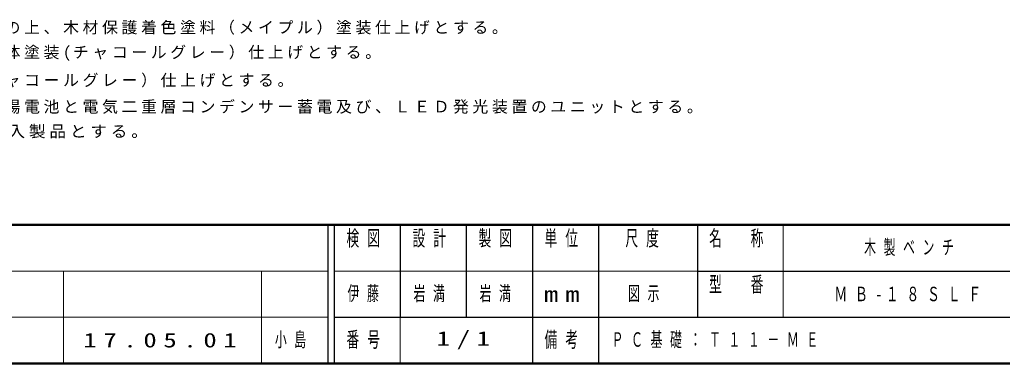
# Model space of a CAD drawing. Units: millimetres on the paper, scale 1:20. Extents: x -365 to 0, y 0 to 257.
# Drawn here: x -285.2 to -136.3, y 0 to 52.1 of the extents above; entities that cross this region are included whole.
import ezdxf

# ---------------------------------------------------------------- set-up
doc = ezdxf.new("R2010")
doc.units = ezdxf.units.MM
doc.layers.add('CLASS1', color=7, linetype='Continuous')
doc.layers.add('図デ_タ_99_', color=7, linetype='Continuous')
doc.layers.add('NAKAMURA図枠', color=7, linetype='Continuous', lineweight=13)
doc.styles.add('ＭＳ ゴシック', font='')
doc.styles.get('ＭＳ ゴシック').set_extended_font_data('MS Gothic')

msp = doc.modelspace()

# ---------------------------------------------------------------- linework, layer by layer
at = {"layer": 'NAKAMURA図枠', "lineweight": 50}
for p, q in [((-365, 21), (0, 21)), ((-365, 0), (0, 0))]:
    msp.add_line(p, q, dxfattribs=at)
at = {"layer": 'NAKAMURA図枠', "color": 211, "lineweight": 25}
for p, q in [((-238.5, 21), (-238.5, 0)), ((-237.5, 21), (-237.5, 0)), ((-227.5, 21), (-227.5, 7)), ((-217.5, 21), (-217.5, 7)), ((-207.5, 21), (-207.5, 0)), ((-197.5, 21), (-197.5, 7)), ((-182.5, 21), (-182.5, 7)), ((-182.5, 14), (-70, 14)), ((-237.5, 7), (0, 7))]:
    msp.add_line(p, q, dxfattribs=at)
at = {"layer": 'NAKAMURA図枠'}
for p, q in [((-169.5, 21), (-169.5, 7)), ((-365, 14), (-238.5, 14)), ((-278.5, 14), (-278.5, 0)), ((-248.5, 14), (-248.5, 0)), ((-237.5, 14), (-182.5, 14)), ((-365, 7), (-238.5, 7)), ((-227.5, 7), (-227.5, 0))]:
    msp.add_line(p, q, dxfattribs=at)
at = {"layer": 'NAKAMURA図枠', "lineweight": 25}
msp.add_line((-197.5, 7), (-197.5, 0), dxfattribs=at)

# ---------------------------------------------------------------- texts
at = {"layer": 'CLASS1', "char_height": 1.76, "attachment_point": 7, "style": 'ＭＳ ゴシック'}
for s, insert in [('\\T1.23;木材は、ヒノキ（一等材）とし、カンナ・ペーパーがけの上、木材保護着色塗料（メイプル）塗装仕上げとする。', (-361.257, 49.841)), ('\\T1.23;鋼材は、電気亜鉛メッキ処理の上、ポリエステル樹脂粉体塗装(チャコールグレー）仕上げとする。', (-361.257, 45.841)), ('\\T1.23;アルミ鋳物はＡＣ３Ａとし、ウレタン樹脂塗料塗装（チャコールグレー）仕上げとする。', (-361.257, 41.841)), ('\\T1.23;ソーラーライティングユニットは、アモルファスＳｉ太陽電池と電気二重層コンデンサー蓄電及び、ＬＥＤ発光装置のユニットとする。', (-361.257, 37.841)), ('\\T1.23;\\W1.05;本製品は、(一社)日本公園施設業協会賠償責任保険加入製品とする。', (-361.257, 33.841))]:
    msp.add_mtext(s, dxfattribs=dict(at, insert=insert))
at = {"layer": 'NAKAMURA図枠', "color": 4, "char_height": 2.346, "style": 'ＭＳ ゴシック'}
for s, insert, attachment_point in [('\\T1.64;\\W0.6;検図', (-232.5, 20.167), 2), ('\\T1.64;\\W0.6;設計', (-222.5, 20.167), 2), ('\\T1.64;\\W0.6;製図', (-212.5, 20.167), 2), ('\\T1.64;\\W0.6;単位', (-202.5, 20.167), 2), ('\\T1.64;\\W0.6;尺度', (-190.25, 20.167), 2), ('\\T1.64;\\W0.6;名\u3000称', (-176, 20.167), 2), ('\\T1.64;\\W0.6;型\u3000番', (-176, 13.167), 2), ('\\T1.5;\\W1.35;mm', (-202.5, 10.5), 5), ('\\T1.64;\\W0.6;番号', (-232.5, 3.5), 5), ('\\T1.64;\\W0.6;備考', (-202.5, 3.5), 5)]:
    msp.add_mtext(s, dxfattribs=dict(at, insert=insert, attachment_point=attachment_point))
at = {"layer": '図デ_タ_99_', "char_height": 2.199, "attachment_point": 4, "style": 'ＭＳ ゴシック'}
for s, insert in [('\\T1.64;\\W0.6;木製ベンチ', (-157.25, 17.5)), ('\\T1.64;\\W0.6;伊藤', (-235.5, 10.5)), ('\\T1.64;\\W0.6;岩満', (-225.5, 10.5)), ('\\T1.64;\\W0.6;岩満', (-215.5, 10.5)), ('\\T1.64;\\W0.6;図示', (-193, 10.5)), ('\\T1.6;\\W0.65;ＭＢ-１８ＳＬＦ', (-161.75, 10.5)), ('\\T1.5;\\W1.35;17.05.01', (-275.5, 3.5)), ('\\T1.64;\\W0.6;小島', (-246.5, 3.5)), ('\\T1.5;\\W1.35;1/1', (-222, 3.5)), ('\\T1.64;\\W0.6;ＰＣ基礎：Ｔ１１－ＭＥ', (-195.5, 3.5))]:
    msp.add_mtext(s, dxfattribs=dict(at, insert=insert))

doc.saveas('drawing.dxf')
